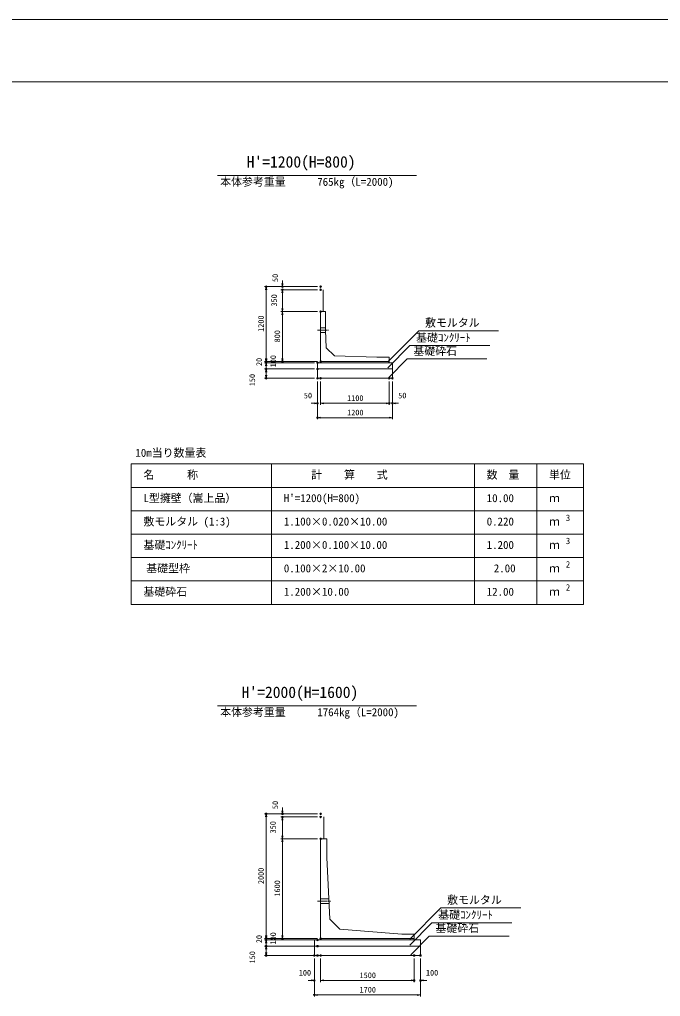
# Model space of a CAD drawing. Units: millimetres on the paper. Extents: x 0 to 841, y -307 to 901.
# Drawn here: x 215.1 to 420.5, y 587.7 to 900.8 of the extents above; entities that cross this region are included whole.
import ezdxf
from ezdxf.enums import TextEntityAlignment as Align

# ---------------------------------------------------------------- set-up
doc = ezdxf.new("R2010")
doc.units = ezdxf.units.MM
doc.header["$PDMODE"] = 32
doc.header["$PDSIZE"] = 0.5
doc.linetypes.add('USER1', pattern=[1.125, 0.75, -0.125, 0.125, -0.125])
doc.linetypes.add('USER2', pattern=[0.375, 0.25, -0.125])
for name, color, linetype, lineweight in [('D-MTR-FRAM（材料表図枠）', 2, 'Continuous', 18), ('D-STR-DIM（寸法）', 7, 'Continuous', 18), ('D-STR-HTXT（旗揚げ）', 7, 'Continuous', 18), ('D-STR-STR1（構造物）', 4, 'Continuous', 18), ('D-STR-STRn（構造物）', 7, 'Continuous', 18), ('D-STR（構造物外形線）', 1, 'Continuous', 18), ('D-TTL(外枠）', 2, 'Continuous', 18), ('DEFPOINTS_2', 8, 'Continuous', 18)]:
    doc.layers.add(name, color=color, linetype=linetype, lineweight=lineweight)
for name, color, linetype in [('D-MTR-TXT(文字列）', 7, 'Continuous'), ('D-MTR（材料表タイトル）', 7, 'Continuous'), ('D-STR-TXT（文字）', 7, 'Continuous'), ('D-TTL-TXT（文字）', 7, 'Continuous')]:
    doc.layers.add(name, color=color, linetype=linetype)
doc.styles.add('ＭＳ ゴシック', font='')
doc.styles.get('ＭＳ ゴシック').set_extended_font_data('MS Gothic')

# ---------------------------------------------------------------- blocks, each defined once
blk = doc.blocks.new('-000--000-_OPEN')
at = {"color": 7, "linetype": 'Continuous', "lineweight": 18}
for p, q in [((-1, 0.167), (0, 0)), ((0, 0), (-1, -0.167)), ((0, 0), (-1, 0))]:
    blk.add_line(p, q, dxfattribs=at)

msp = doc.modelspace()

# ---------------------------------------------------------------- linework, layer by layer
at = {"layer": 'D-MTR-FRAM（材料表図枠）'}
for p, q in [((250.853, 758.33), (395.853, 758.33)), ((250.853, 713.33), (250.853, 758.33)), ((295.853, 713.33), (295.853, 758.33)), ((360.853, 713.33), (360.853, 758.33)), ((380.853, 726.33), (380.853, 758.33)), ((380.853, 713.33), (380.853, 758.33)), ((395.853, 713.33), (395.853, 758.33)), ((250.853, 750.83), (395.853, 750.83)), ((250.853, 743.33), (395.853, 743.33)), ((250.853, 735.83), (395.853, 735.83)), ((250.853, 728.33), (395.853, 728.33)), ((250.853, 720.83), (395.853, 720.83)), ((250.853, 713.33), (395.853, 713.33))]:
    msp.add_line(p, q, dxfattribs=at)
at = {"layer": 'D-STR-DIM（寸法）'}
for p, q in [((310.567, 815.186), (293.617, 815.186)), ((294.117, 792.186), (294.117, 814.186)), ((310.567, 815.186), (298.832, 815.186)), ((310.567, 814.186), (298.832, 814.186)), ((310.567, 814.186), (298.832, 814.186)), ((299.332, 816.186), (299.332, 817.186)), ((299.332, 808.186), (299.332, 813.186)), ((299.332, 813.186), (299.332, 812.186)), ((310.567, 807.186), (298.832, 807.186)), ((310.567, 807.186), (298.832, 807.186)), ((299.332, 806.186), (299.332, 792.186)), ((294.117, 792.186), (294.117, 793.186)), ((294.117, 791.786), (294.117, 792.786)), ((310.567, 791.186), (293.617, 791.186)), ((310.567, 791.186), (293.617, 791.186)), ((309.567, 790.786), (293.617, 790.786)), ((309.567, 790.786), (293.617, 790.786)), ((294.117, 789.786), (294.117, 788.786)), ((310.567, 791.186), (298.832, 791.186)), ((309.567, 788.786), (293.617, 788.786)), ((309.567, 788.786), (293.617, 788.786)), ((294.117, 787.786), (294.117, 786.786)), ((294.117, 787.786), (294.117, 786.786)), ((309.567, 785.786), (293.617, 785.786)), ((310.567, 784.786), (310.567, 772.656)), ((310.567, 784.786), (310.567, 777.283)), ((311.567, 784.786), (311.567, 777.283)), ((311.567, 784.786), (311.567, 777.283)), ((333.567, 784.786), (333.567, 777.283)), ((333.567, 784.786), (333.567, 777.283)), ((334.567, 784.786), (334.567, 772.656)), ((334.567, 784.786), (334.567, 777.283)), ((309.567, 777.783), (308.567, 777.783)), ((312.567, 777.783), (332.567, 777.783)), ((312.567, 777.783), (313.567, 777.783)), ((332.567, 777.783), (331.567, 777.783)), ((335.567, 777.783), (336.567, 777.783)), ((333.567, 773.156), (311.567, 773.156)), ((299.332, 647.186), (299.332, 648.186)), ((310.567, 646.186), (293.617, 646.186)), ((294.117, 607.186), (294.117, 645.186)), ((310.567, 646.186), (298.832, 646.186)), ((310.567, 645.186), (298.832, 645.186)), ((310.567, 645.186), (298.832, 645.186)), ((299.332, 639.186), (299.332, 644.186)), ((299.332, 644.186), (299.332, 643.186)), ((310.567, 638.186), (298.832, 638.186)), ((310.567, 638.186), (298.832, 638.186)), ((299.332, 637.186), (299.332, 607.186)), ((294.117, 607.186), (294.117, 608.186)), ((294.117, 606.786), (294.117, 607.786)), ((310.567, 606.186), (293.617, 606.186)), ((310.567, 606.186), (293.617, 606.186)), ((309.567, 605.786), (293.617, 605.786)), ((309.567, 605.786), (293.617, 605.786)), ((294.117, 604.786), (294.117, 603.786)), ((310.567, 606.186), (298.832, 606.186)), ((309.567, 603.786), (293.617, 603.786)), ((309.567, 603.786), (293.617, 603.786)), ((294.117, 602.786), (294.117, 601.786)), ((294.117, 602.786), (294.117, 601.786)), ((309.567, 600.786), (293.617, 600.786)), ((309.567, 599.786), (309.567, 587.656)), ((309.567, 599.786), (309.567, 592.283)), ((311.567, 599.786), (311.567, 592.283)), ((311.567, 599.786), (311.567, 592.283)), ((341.567, 599.786), (341.567, 592.283)), ((341.567, 599.786), (341.567, 592.283)), ((343.567, 599.786), (343.567, 587.656)), ((343.567, 599.786), (343.567, 592.283)), ((308.567, 592.783), (307.567, 592.783)), ((312.567, 592.783), (340.567, 592.783)), ((312.567, 592.783), (313.567, 592.783)), ((340.567, 592.783), (339.567, 592.783)), ((344.567, 592.783), (345.567, 592.783)), ((342.567, 588.156), (310.567, 588.156))]:
    msp.add_line(p, q, dxfattribs=at)
for p in [(294.117, 815.186), (299.332, 815.186), (299.332, 814.186), (311.567, 815.186), (311.567, 815.186), (311.567, 814.186), (311.567, 814.186), (311.567, 807.186), (311.567, 807.186), (294.117, 790.786), (299.332, 791.186), (310.567, 790.786), (310.567, 790.786), (311.567, 791.186), (311.567, 791.186), (311.567, 791.186), (294.117, 788.786), (294.117, 785.786), (310.567, 788.786), (310.567, 788.786), (310.567, 785.786), (310.567, 785.786), (310.567, 785.786), (311.567, 785.786), (311.567, 785.786), (333.567, 785.786), (333.567, 785.786), (334.567, 785.786), (334.567, 785.786), (310.567, 777.783), (333.567, 777.783), (334.567, 777.783), (310.567, 773.156), (294.117, 646.186), (299.332, 646.186), (299.332, 645.186), (311.567, 646.186), (311.567, 646.186), (311.567, 645.186), (311.567, 645.186), (311.567, 638.186), (311.567, 638.186), (294.117, 605.786), (299.332, 606.186), (310.567, 605.786), (310.567, 605.786), (311.567, 606.186), (311.567, 606.186), (311.567, 606.186), (294.117, 603.786), (310.567, 603.786), (310.567, 603.786), (294.117, 600.786), (309.567, 600.786), (309.567, 600.786), (310.567, 600.786), (311.567, 600.786), (311.567, 600.786), (341.567, 600.786), (341.567, 600.786), (343.567, 600.786), (343.567, 600.786), (309.567, 592.783), (341.567, 592.783), (343.567, 592.783), (309.567, 588.156)]:
    msp.add_point(p, dxfattribs=at)
at = {"layer": 'D-STR-HTXT（旗揚げ）'}
for p, q in [((278.538, 850.786), (342.322, 850.786)), ((333.112, 791.039), (343.03, 801.051)), ((368.628, 801.051), (343.03, 801.051)), ((333.112, 789.134), (340.172, 796.262)), ((365.771, 796.262), (340.172, 796.262)), ((333.405, 786.051), (339.285, 791.987)), ((364.883, 791.987), (339.285, 791.987)), ((278.538, 680.786), (342.322, 680.786)), ((340.203, 606.039), (350.12, 616.051)), ((375.718, 616.051), (350.12, 616.051)), ((340.203, 604.134), (347.262, 611.262)), ((372.861, 611.262), (347.262, 611.262)), ((340.495, 601.051), (346.375, 606.987)), ((371.973, 606.987), (346.375, 606.987))]:
    msp.add_line(p, q, dxfattribs=at)
at = {"layer": 'D-STR-STR1（構造物）'}
for p, q in [((312.367, 807.186), (312.367, 814.186)), ((312.567, 638.186), (312.567, 645.186))]:
    msp.add_line(p, q, dxfattribs=at)
at = {"layer": 'D-STR-STRn（構造物）', "linetype": 'USER2'}
for p, q in [((311.567, 801.936), (313.167, 801.936)), ((311.567, 800.436), (313.194, 800.436)), ((311.567, 618.936), (314.236, 618.936)), ((311.567, 617.436), (314.312, 617.436))]:
    msp.add_line(p, q, dxfattribs=at)
at = {"layer": 'D-STR-STRn（構造物）', "linetype": 'USER1'}
for p, q in [((310.567, 801.186), (314.114, 801.186)), ((310.567, 618.186), (314.883, 618.186))]:
    msp.add_line(p, q, dxfattribs=at)
at = {"layer": 'D-STR-STRn（構造物）'}
for p, q in [((310.567, 790.786), (334.567, 790.786)), ((310.567, 785.786), (310.567, 790.786)), ((311.567, 791.186), (311.567, 790.786)), ((333.567, 791.186), (333.567, 790.786)), ((334.567, 785.786), (334.567, 790.786)), ((310.567, 788.786), (334.567, 788.786)), ((310.567, 785.786), (334.567, 785.786)), ((309.567, 600.786), (309.567, 605.786)), ((309.567, 605.786), (343.567, 605.786)), ((311.567, 606.186), (311.567, 605.786)), ((341.567, 606.186), (341.567, 605.786)), ((343.567, 600.786), (343.567, 605.786)), ((309.567, 603.786), (343.567, 603.786)), ((309.567, 600.786), (343.567, 600.786))]:
    msp.add_line(p, q, dxfattribs=at)
at = {"layer": 'D-STR（構造物外形線）'}
for p, q in [((311.567, 791.186), (311.567, 807.186)), ((311.567, 807.186), (313.167, 807.186)), ((313.167, 801.186), (313.167, 807.186)), ((313.167, 801.186), (313.367, 795.586)), ((313.367, 795.586), (315.967, 792.986)), ((315.967, 792.986), (329.567, 792.586)), ((329.567, 792.586), (333.567, 792.586)), ((333.567, 791.186), (333.567, 792.586)), ((311.567, 791.186), (333.567, 791.186)), ((311.567, 638.186), (313.567, 638.186)), ((311.567, 606.186), (311.567, 638.186)), ((313.567, 632.186), (313.567, 638.186)), ((313.567, 632.186), (314.567, 612.386)), ((314.567, 612.386), (317.767, 609.186)), ((317.767, 609.186), (337.567, 607.586)), ((337.567, 607.586), (341.567, 607.586)), ((341.567, 606.186), (341.567, 607.586)), ((311.567, 606.186), (341.567, 606.186))]:
    msp.add_line(p, q, dxfattribs=at)
at = {"layer": 'D-TTL(外枠）'}
msp.add_line((23, 880.786), (818, 880.786), dxfattribs=at)
at = {"layer": 'DEFPOINTS_2'}
msp.add_line((0, 900.786), (841, 900.786), dxfattribs=at)

# ---------------------------------------------------------------- block references
at = {"layer": 'D-STR-DIM（寸法）'}
for p, rotation in [((294.117, 815.186), 90), ((299.332, 815.186), 270), ((299.332, 814.186), 90), ((299.332, 814.186), 90), ((299.332, 807.186), 270), ((299.332, 807.186), 90), ((294.117, 791.186), 270), ((294.117, 791.186), 270), ((294.117, 790.786), 270), ((294.117, 790.786), 90), ((299.332, 791.186), 270), ((294.117, 788.786), 90), ((294.117, 788.786), 90), ((294.117, 785.786), 270), ((311.567, 777.783), 180), ((311.567, 777.783), 180), ((334.567, 777.783), 180), ((310.567, 773.156), 180), ((294.117, 646.186), 90), ((299.332, 646.186), 270), ((299.332, 645.186), 90), ((299.332, 645.186), 90), ((299.332, 638.186), 270), ((299.332, 638.186), 90), ((294.117, 606.186), 270), ((294.117, 606.186), 270), ((294.117, 605.786), 270), ((294.117, 605.786), 90), ((299.332, 606.186), 270), ((294.117, 603.786), 90), ((294.117, 603.786), 90), ((294.117, 600.786), 270), ((311.567, 592.783), 180), ((311.567, 592.783), 180), ((343.567, 592.783), 180), ((309.567, 588.156), 180)]:
    msp.add_blockref('-000--000-_OPEN', p, dxfattribs=dict(at, rotation=rotation))
for p in [(310.567, 777.783), (333.567, 777.783), (333.567, 777.783), (334.567, 773.156), (309.567, 592.783), (341.567, 592.783), (341.567, 592.783), (343.567, 588.156)]:
    msp.add_blockref('-000--000-_OPEN', p, dxfattribs=at)

# ---------------------------------------------------------------- texts
at = {"layer": 'D-MTR-TXT(文字列）', "style": 'ＭＳ ゴシック'}
for s, height, p in [('本体参考重量', 2.566, (279.369, 846.719)), ('765kg（L=2000)', 2.566, (310.489, 846.719)), ('名\u3000\u3000\u3000称', 2.566, (254.775, 752.83)), ('計\u3000\u3000算\u3000\u3000式', 2.566, (308.553, 752.83)), ('数\u3000量', 2.566, (364.775, 752.83)), ('単位', 2.566, (384.775, 752.83)), ('L型擁壁（嵩上品）', 2.566, (254.775, 745.33)), ("H'=1200(H=800)", 2.566, (299.775, 745.33)), ('10.00', 2.566, (364.802, 745.33)), ('ｍ', 2.566, (384.775, 745.33)), ('敷モルタル (1:3)', 2.566, (254.775, 737.83)), ('1.100×0.020×10.00', 2.566, (299.775, 737.83)), ('0.220', 2.566, (364.802, 737.83)), ('ｍ', 2.566, (384.775, 737.83)), ('3', 2.053, (390.177, 739.43)), ('基礎ｺﾝｸﾘｰﾄ', 2.566, (254.775, 730.33)), ('1.200×0.100×10.00', 2.566, (299.775, 730.33)), ('1.200', 2.566, (364.802, 730.33)), ('ｍ', 2.566, (384.775, 730.33)), ('3', 2.053, (390.177, 732.03)), ('基礎型枠', 2.566, (255.675, 722.83)), ('2', 2.053, (390.177, 724.53)), ('0.100×2×10.00', 2.566, (299.775, 722.83)), ('2.00', 2.566, (367.076, 722.83)), ('ｍ', 2.566, (384.775, 722.83)), ('基礎砕石', 2.566, (254.775, 715.33)), ('1.200×10.00', 2.566, (299.775, 715.33)), ('12.00', 2.566, (364.802, 715.33)), ('ｍ', 2.566, (384.775, 715.33)), ('2', 2.053, (390.177, 717.13)), ('本体参考重量', 2.566, (279.369, 676.719)), ('1764kg（L=2000)', 2.566, (310.489, 676.719))]:
    msp.add_text(s, height=height, dxfattribs=at).set_placement(p, align=Align.BOTTOM_LEFT)
at = {"layer": 'D-MTR（材料表タイトル）', "style": 'ＭＳ ゴシック'}
msp.add_text('10m当り数量表', height=2.566, dxfattribs=at).set_placement((252.195, 759.855), align=Align.BOTTOM_LEFT)
at = {"layer": 'D-STR-DIM（寸法）', "style": 'ＭＳ ゴシック'}
for s, p in [('50', (298.474, 816.671)), ('350', (298.129, 808.811)), ('1200', (293.917, 800.686)), ('800', (299.132, 797.311)), ('100', (297.819, 789.311)), ('20', (293.317, 789.736)), ('150', (291.117, 783.26)), ('50', (298.474, 647.725)), ('350', (297.748, 639.928)), ('2000', (293.917, 623.686)), ('1600', (299.132, 619.686)), ('100', (297.819, 604.311)), ('20', (293.317, 604.736)), ('150', (291.117, 598.26))]:
    msp.add_text(s, height=1.833, rotation=90, dxfattribs=at).set_placement(p, align=Align.BOTTOM_LEFT)
for s, p in [('50', (306.205, 778.796)), ('1100', (320.067, 777.983)), ('50', (336.445, 778.796)), ('1200', (320.067, 773.356)), ('100', (304.58, 593.796)), ('1500', (324.067, 592.983)), ('100', (345.333, 593.796)), ('1700', (324.067, 588.356))]:
    msp.add_text(s, height=1.833, dxfattribs=at).set_placement(p, align=Align.BOTTOM_LEFT)
at = {"layer": 'D-STR-TXT（文字）', "style": 'ＭＳ ゴシック'}
for s, p in [('敷モルタル', (345.03, 801.551)), ('基礎ｺﾝｸﾘｰﾄ', (342.172, 796.762)), ('基礎砕石', (341.285, 792.487)), ('敷モルタル', (352.12, 616.551)), ('基礎ｺﾝｸﾘｰﾄ', (349.262, 611.762)), ('基礎砕石', (348.375, 607.487))]:
    msp.add_text(s, height=2.566, dxfattribs=at).set_placement(p, align=Align.BOTTOM_LEFT)
at = {"layer": 'D-TTL-TXT（文字）', "style": 'ＭＳ ゴシック'}
for s, p in [("H'=1200(H=800)", (287.861, 852.234)), ("H'=2000(H=1600)", (286.237, 682.234))]:
    msp.add_text(s, height=3.666, dxfattribs=at).set_placement(p, align=Align.BOTTOM_LEFT)

doc.saveas('drawing.dxf')
